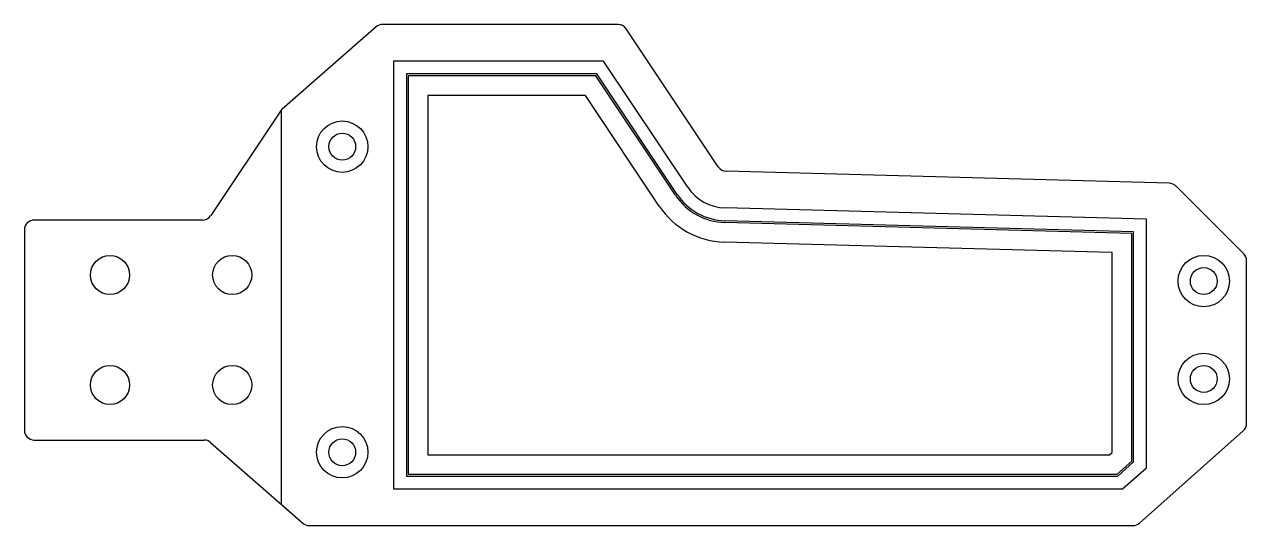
# Model space of a CAD drawing. Header units: millimetres. Extents: x 0 to 100, y -16 to 25.
import ezdxf

# ---------------------------------------------------------------- set-up
doc = ezdxf.new("R2010")
doc.units = ezdxf.units.MM
for name, color, linetype in [('contact_face', 7, 'CONTINUOUS'), ('cover', 7, 'CONTINUOUS'), ('outer', 7, 'CONTINUOUS'), ('PCB_candidate', 7, 'CONTINUOUS'), ('retainer_countersink', 1, 'CONTINUOUS'), ('retainer_holes', 1, 'CONTINUOUS'), ('retainer_opening', 7, 'CONTINUOUS'), ('retainer_outer', 7, 'CONTINUOUS'), ('root_holes', 1, 'CONTINUOUS')]:
    doc.layers.add(name, color=color, linetype=linetype)

msp = doc.modelspace()

# ---------------------------------------------------------------- linework, layer by layer
at = {"layer": 'contact_face'}
for p, q in [((31.4, 20.8), (31.4, -11.8)), ((46.75, 20.8), (31.4, 20.8)), ((53.28, 11.02), (46.75, 20.8)), ((90.6, 7.89), (57.3, 8.79)), ((90.6, -10.74), (90.6, 7.89)), ((89.4, -11.8), (90.6, -10.74)), ((31.4, -11.8), (89.4, -11.8))]:
    msp.add_line(p, q, dxfattribs=at)
msp.add_arc((57.44, 13.79), 5, -146.3099, -91.5482, dxfattribs=at)
at = {"layer": 'cover'}
for p, q in [((47.39, 22), (30.2, 22)), ((54.27, 11.68), (47.39, 22)), ((30.2, 22), (30.2, -13)), ((91.8, 9.06), (57.33, 9.99)), ((91.8, -11.28), (91.8, 9.06)), ((89.86, -13), (91.8, -11.28)), ((30.2, -13), (89.86, -13))]:
    msp.add_line(p, q, dxfattribs=at)
msp.add_arc((57.44, 13.79), 3.8, -146.3099, -91.5482, dxfattribs=at)
at = {"layer": 'outer'}
for p, q in [((48.57, 25), (29.3, 25)), ((28.77, 24.8), (21.08, 18.07)), ((56.77, 13.34), (49.24, 24.64)), ((20.94, 17.91), (15.24, 9.36)), ((93.68, 12.01), (57.41, 12.99)), ((99.77, 6.23), (94.23, 11.77)), ((14.57, 9), (0.8, 9)), ((0, 8.2), (0, -8.2)), ((100, -7.64), (100, 5.67)), ((0.8, -9), (14.7, -9)), ((91.23, -15.8), (99.73, -8.24)), ((15.23, -9.2), (22.77, -15.8)), ((23.3, -16), (90.7, -16))]:
    msp.add_line(p, q, dxfattribs=at)
for centre, start, end in [((29.3, 24.2), 90, 131.1859), ((48.57, 24.2), 33.6901, 90), ((21.61, 17.47), 131.1859, 146.3099), ((57.44, 13.79), 213.6901, 268.4518), ((93.66, 11.21), 45, 88.4518), ((0.8, 8.2), 90, 180), ((14.57, 9.8), -90, -33.6901), ((99.2, 5.67), 0, 45), ((99.2, -7.64), -48.3665, 0), ((0.8, -8.2), 180, 270), ((14.7, -9.8), 48.8141, 90), ((23.3, -15.2), 228.8141, 270), ((90.7, -15.2), -90, -48.3665)]:
    msp.add_arc(centre, 0.8, start, end, dxfattribs=at)
at = {"layer": 'PCB_candidate'}
for p, q in [((33, 19.2), (33, -10.2)), ((45.9, 19.2), (33, 19.2)), ((51.94, 10.13), (45.9, 19.2)), ((89, 6.33), (57.26, 7.19)), ((89, -10.02), (89, 6.33)), ((33, -10.2), (88.79, -10.2)), ((88.79, -10.2), (89, -10.02))]:
    msp.add_line(p, q, dxfattribs=at)
msp.add_arc((57.44, 13.79), 6.6, -146.3099, -91.5482, dxfattribs=at)
at = {"layer": 'retainer_countersink'}
for centre in [(26, 15), (96.5, 4), (96.5, -4), (26, -10)]:
    msp.add_circle(centre, 2.1, dxfattribs=at)
at = {"layer": 'retainer_holes'}
for centre in [(26, 15), (96.5, 4), (96.5, -4), (26, -10)]:
    msp.add_circle(centre, 1.1, dxfattribs=at)
at = {"layer": 'retainer_opening'}
for p, q in [((31.25, 20.95), (31.25, -11.95)), ((46.83, 20.95), (31.25, 20.95)), ((53.4, 11.1), (46.83, 20.95)), ((90.75, 8.04), (57.3, 8.94)), ((90.75, -10.8), (90.75, 8.04)), ((89.46, -11.95), (90.75, -10.8)), ((31.25, -11.95), (89.46, -11.95))]:
    msp.add_line(p, q, dxfattribs=at)
msp.add_arc((57.44, 13.79), 4.85, -146.3099, -91.5482, dxfattribs=at)
at = {"layer": 'retainer_outer'}
for p, q in [((48.57, 25), (29.3, 25)), ((28.77, 24.8), (21.08, 18.07)), ((56.77, 13.34), (49.24, 24.64)), ((21, 17.99), (21, -14.25)), ((93.68, 12.01), (57.41, 12.99)), ((99.77, 6.23), (94.23, 11.77)), ((100, -7.64), (100, 5.67)), ((91.23, -15.8), (99.73, -8.24)), ((21, -14.25), (22.77, -15.8)), ((23.3, -16), (90.7, -16))]:
    msp.add_line(p, q, dxfattribs=at)
for centre, start, end in [((29.3, 24.2), 90, 131.1859), ((48.57, 24.2), 33.6901, 90), ((21.61, 17.47), 131.1859, 139.3244), ((57.44, 13.79), 213.6901, 268.4518), ((93.66, 11.21), 45, 88.4518), ((99.2, 5.67), 0, 45), ((99.2, -7.64), -48.3665, 0), ((23.3, -15.2), 228.8141, 270), ((90.7, -15.2), -90, -48.3665)]:
    msp.add_arc(centre, 0.8, start, end, dxfattribs=at)
at = {"layer": 'root_holes'}
for centre in [(7, 4.5), (17, 4.5), (7, -4.5), (17, -4.5)]:
    msp.add_circle(centre, 1.6, dxfattribs=at)

doc.saveas('drawing.dxf')
